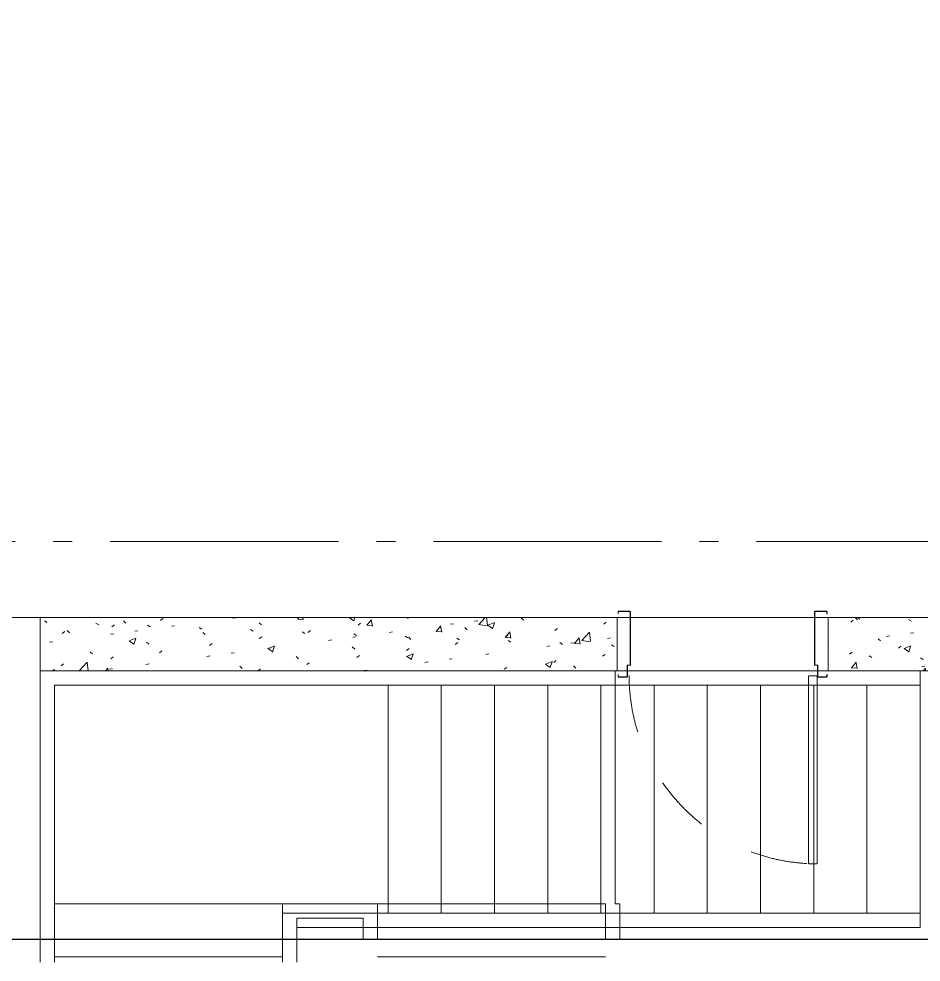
# Model space of a CAD drawing. Header units: millimetres. Extents: x -187347 to 135007, y -6415 to 292048.
# Drawn here: x -32372 to -27625, y -6157 to -1196 of the extents above; entities that cross this region are included whole.
import ezdxf

# ---------------------------------------------------------------- set-up
doc = ezdxf.new("R2010")
doc.units = ezdxf.units.MM
doc.header["$LTSCALE"] = 100
for name, pattern in [('CRT_Dash Line_1mm', [800, 400, -400]), ('Dash', [6, 3, -3]), ('Z_LINE-CNTR', [17, 12, -2, 1, -2])]:
    doc.linetypes.add(name, pattern=pattern)
for name, color, linetype, lineweight in [('A-DOOR', 7, 'Continuous', 5), ('A-FLOR', 7, 'Continuous', 5), ('A-PART', 7, 'Continuous', 5), ('S-GRID', 7, 'Continuous', 5), ('S-STRS-MBND', 7, 'CRT_Dash Line_1mm', 5)]:
    doc.layers.add(name, color=color, linetype=linetype, lineweight=lineweight)
doc.layers.add('Tracklength', color=4, linetype='Continuous')
pattern_1 = [(50, (-212939.88, 104055), (364.36793, -31.8783), [38.1, -419.1]), (355, (-212939.88, 104055), (-70.48585, 382.1133), [30.48, -335.28]), (100.451, (-212909.5, 104052.34), (293.885, 350.2334), [32.38, -356.18]), (46.184, (-212939.9, 104156.6), (542.1585, -84.0858), [57.15, -628.65]), (96.636, (-212894.7, 104149.6), (474.8049, 494.8554), [48.57, -534.27]), (351.184, (-212939.9, 104156.6), (474.8102, 494.8501), [45.72, -502.92]), (21, (-212889.08, 104131.2), (303.22847, -204.53046), [38.1, -419.1]), (326, (-212889.08, 104131.2), (123.6039, 368.37604), [30.48, -335.28]), (71.451, (-212863.8, 104114.16), (426.8341, 163.84274), [32.38, -356.18]), (37.5, (-212939.88, 104055), (6.176646, 169.11015), [16.764, -314.452, 16.764, -323.596, -336.55]), (37.5, (-212939.88, 104055), (6.176646, 169.11015), [-671.576, 16.764, -319.786]), (7.5, (-212939.88, 104055), (133.63888, 200.3615), [16.764, -177.292, 16.764, -306.832, -128.27]), (7.5, (-212939.88, 104055), (133.63888, 200.3615), [-517.652, 16.764, -111.506]), (327.5, (-213053.16, 104055), (271.18182, -11.45836), [16.764, -110.236, 16.764, -379.476, -525.78]), (327.5, (-213053.16, 104055), (271.18182, -11.45836), [-523.24, 16.764, -509.016]), (317.5, (-213103.96, 104055), (296.2585, 50.85285), [16.764, -148.336, 16.764, -246.38, -373.38]), (317.5, (-213103.96, 104055), (296.2585, 50.85285), [-428.244, 16.764, -356.616])]

# ---------------------------------------------------------------- blocks, each defined once
blk = doc.blocks.new('OCC_AR_DOR_Interior Stainless Steel Single and Vision Panel - W 1100 x H 2200mm_SS-DR-11-8853634-BLOCK WORK - GROUND FLOOR PLAN - FOR SITE')
at = {"layer": 'A-DOOR'}
for p, q in [((-497.6, 1152.2), (-497.6, 169.4)), ((-455.7, 1155), (-494.8, 1155)), ((-452.9, 169.4), (-452.9, 1152.2)), ((-550, 169.9), (-550, 160)), ((-550, 160), (-548.5, 160)), ((-548.5, 160), (-548.5, 169.9)), ((-503.1, 173), (-546.9, 173)), ((-546.9, 171.5), (-503.1, 171.5)), ((-501.5, 169.9), (-501.5, 112.6)), ((-500, 112.6), (-500, 169.9)), ((-494.8, 166.6), (-455.7, 166.6)), ((500, 169.9), (500, 112.6)), ((501.5, 112.6), (501.5, 169.9)), ((546.9, 173), (503.1, 173)), ((503.1, 171.5), (546.9, 171.5)), ((548.5, 169.9), (548.5, 160)), ((548.5, 160), (550, 160)), ((550, 160), (550, 169.9)), ((-487.1, 111), (-498.4, 111)), ((-498.4, 109.5), (-487.1, 109.5)), ((-485.5, 107.9), (-485.5, -169.9)), ((-484, -169.9), (-484, 107.9)), ((484, 107.9), (484, -169.9)), ((485.5, -169.9), (485.5, 107.9)), ((498.4, 111), (487.1, 111)), ((487.1, 109.5), (498.4, 109.5)), ((-548.5, -160), (-550, -160)), ((-550, -160), (-550, -169.9)), ((-548.5, -169.9), (-548.5, -160)), ((-487.1, -171.5), (-546.9, -171.5)), ((-546.9, -173), (-487.1, -173)), ((546.9, -171.5), (487.1, -171.5)), ((487.1, -173), (546.9, -173)), ((550, -160), (548.5, -160)), ((548.5, -160), (548.5, -169.9)), ((550, -169.9), (550, -160))]:
    blk.add_line(p, q, dxfattribs=at)
for centre, radius, start, end in [((-494.8, 1152.2), 2.8, 90, 180), ((-455.7, 1152.2), 2.8, 0, 90), ((-546.9, 169.9), 3.1, 90, 180), ((-546.9, 169.9), 1.6, 90, 180), ((-503.1, 169.9), 3.1, 360, 90), ((-503.1, 169.9), 1.6, 0, 90), ((-494.8, 169.4), 2.8, 180, 270), ((-455.7, 169.4), 2.8, 270, 0), ((503.1, 169.9), 3.1, 90, 180), ((503.1, 169.9), 1.6, 90, 180), ((546.9, 169.9), 3.1, 0, 90), ((546.9, 169.9), 1.6, 0, 90), ((-498.4, 112.6), 3.1, 180, 270), ((-498.4, 112.6), 1.6, 180, 270), ((-487.1, 107.9), 3.1, 0, 90), ((-487.1, 107.9), 1.6, 0, 90), ((487.1, 107.9), 3.1, 90, 180), ((487.1, 107.9), 1.6, 90, 180), ((498.4, 112.6), 1.6, 270, 0), ((498.4, 112.6), 3.1, 270, 0), ((-546.9, -169.9), 3.1, 180, 270), ((-546.9, -169.9), 1.6, 180, 270), ((-487.1, -169.9), 1.6, 270, 360), ((-487.1, -169.9), 3.1, 270, 360), ((487.1, -169.9), 3.1, 180, 270), ((487.1, -169.9), 1.6, 180, 270), ((546.9, -169.9), 3.1, 270, 360), ((546.9, -169.9), 1.6, 270, 0)]:
    blk.add_arc(centre, radius, start, end, dxfattribs=at)
at = {"layer": 'A-DOOR', "linetype": 'Dash'}
blk.add_arc((-498.6, 165), 990, 0, 87.392, dxfattribs=at)

msp = doc.modelspace()

# ---------------------------------------------------------------- hatches: boundary and pattern name
at = {"layer": 'A-PART'}
h = msp.add_hatch(dxfattribs=at)
h.set_pattern_fill('FP_34', color=256, style=0, pattern_type=2)
h.set_pattern_definition(pattern_1)
h.paths.add_polyline_path([(-32259.9, -4625), (-29224.9, -4625), (-29224.9, -4345), (-32259.9, -4345)])
h.paths.add_polyline_path([(-27339.9, -4625), (-27339.9, -4345), (-28114.9, -4345), (-28114.9, -4625), (-27350.8, -4625)])
h = msp.add_hatch(dxfattribs=at)
h.set_pattern_fill('FP_34', color=256, style=0, pattern_type=2)
h.set_pattern_definition(pattern_1)
h.paths.add_polyline_path([(-32259.9, -4625), (-29224.9, -4625), (-29224.9, -4345), (-32259.9, -4345)])
h.paths.add_polyline_path([(-27339.9, -4625), (-27339.9, -4345), (-28114.9, -4345), (-28114.9, -4625), (-27350.8, -4625)])

# ---------------------------------------------------------------- linework, layer by layer
at = {"layer": 'A-FLOR'}
for p, q in [((-29224.9, -4345), (-29155.4, -4345)), ((-29153.9, -4345), (-28185.9, -4345)), ((-28184.4, -4345), (-28114.9, -4345)), ((-29224.9, -4625), (-29171.4, -4625)), ((-29169.9, -4625), (-28169.9, -4625)), ((-28168.4, -4625), (-28114.9, -4625))]:
    msp.add_line(p, q, dxfattribs=at)
at = {"layer": 'A-PART'}
for p, q in [((-32259.9, -4345), (-32539.9, -4345)), ((-29224.9, -4345), (-32259.9, -4345)), ((-32259.9, -4345), (-32259.9, -4625)), ((-32259.9, -6038.2), (-32259.9, -4345)), ((-29224.9, -4625), (-29224.9, -4345)), ((-27339.9, -4345), (-28114.9, -4345)), ((-28114.9, -4345), (-28114.9, -4625)), ((-32259.9, -4625), (-29224.9, -4625)), ((-28114.9, -4625), (-27339.9, -4625))]:
    msp.add_line(p, q, dxfattribs=at)
at = {"layer": 'S-GRID', "color": 152, "linetype": 'Z_LINE-CNTR'}
msp.add_line((-89691.4, -3945), (-18064, -3945), dxfattribs=at)
at = {"layer": 'S-STRS-MBND'}
for p, q in [((-30737, -4625), (-32259.9, -4625)), ((-32259.9, -4625), (-32259.9, -6157.1)), ((-29234.9, -4625), (-32259.9, -4625)), ((-32259.9, -4625), (-32259.9, -5877.1)), ((-30737, -4625), (-27629.9, -4625)), ((-29234.9, -5850), (-29234.9, -4625)), ((-27629.9, -4700), (-27629.9, -4625)), ((-30737, -4700), (-32184.9, -4700)), ((-32184.9, -4700), (-32184.9, -6157.1)), ((-29309.9, -4700), (-32184.9, -4700)), ((-32184.9, -4700), (-32184.9, -5877.1)), ((-30737, -4700), (-27629.9, -4700)), ((-30429.9, -4700), (-30429.9, -5900)), ((-30429.9, -4700), (-30429.9, -5900)), ((-30149.9, -4700), (-30149.9, -5900)), ((-30149.9, -4700), (-30149.9, -5900)), ((-29869.9, -4700), (-29869.9, -5900)), ((-29869.9, -4700), (-29869.9, -5900)), ((-29589.9, -4700), (-29589.9, -5900)), ((-29589.9, -4700), (-29589.9, -5900)), ((-29309.9, -5850), (-29309.9, -4700)), ((-29309.9, -4700), (-29309.9, -5900)), ((-29309.9, -4700), (-29309.9, -5900)), ((-29029.9, -4700), (-29029.9, -5900)), ((-29029.9, -4700), (-29029.9, -5900)), ((-28749.9, -4700), (-28749.9, -5900)), ((-28749.9, -4700), (-28749.9, -5900)), ((-28469.9, -4700), (-28469.9, -5900)), ((-28469.9, -4700), (-28469.9, -5900)), ((-28189.9, -4700), (-28189.9, -5900)), ((-28189.9, -4700), (-28189.9, -5900)), ((-27909.9, -4700), (-27909.9, -5900)), ((-27909.9, -4700), (-27909.9, -5900)), ((-27629.9, -4700), (-27629.9, -5900)), ((-32184.9, -5850), (-30984.9, -5850)), ((-32184.9, -5877.1), (-32184.9, -5850)), ((-32184.9, -5850), (-30984.9, -5850)), ((-30984.9, -5850), (-30984.9, -5925)), ((-30984.9, -5850), (-30559.9, -5850)), ((-30984.9, -5925), (-30984.9, -5850)), ((-30484.9, -5850), (-30559.9, -5850)), ((-30484.9, -5850), (-30484.9, -6038.2)), ((-29284.9, -5850), (-30484.9, -5850)), ((-29284.9, -5850), (-30484.9, -5850)), ((-29309.9, -5850), (-29284.9, -5850)), ((-29284.9, -5850), (-29284.9, -6038.2)), ((-29209.9, -5850), (-29234.9, -5850)), ((-29209.9, -5850), (-29209.9, -6038.2)), ((-32259.9, -6038.2), (-32259.9, -5877.1)), ((-32184.9, -6038.2), (-32184.9, -5877.1)), ((-30984.9, -5900), (-30737, -5900)), ((-30984.9, -6157.1), (-30984.9, -5900)), ((-30737, -5900), (-27629.9, -5900)), ((-27629.9, -5975), (-27629.9, -5900)), ((-30984.9, -6038.2), (-30984.9, -5925)), ((-30909.9, -5925), (-30559.9, -5925)), ((-30909.9, -6038.2), (-30909.9, -5925)), ((-30559.9, -5925), (-30559.9, -6038.2)), ((-30909.9, -5975), (-30737, -5975)), ((-30909.9, -6157.1), (-30909.9, -5975)), ((-30737, -5975), (-27629.9, -5975)), ((-32184.9, -6130), (-30984.9, -6130)), ((-32184.9, -6157.1), (-32184.9, -6130)), ((-32184.9, -6130), (-30984.9, -6130)), ((-32184.9, -6130), (-30984.9, -6130)), ((-32184.9, -6130), (-30984.9, -6130)), ((-30984.9, -6157.1), (-30984.9, -6130)), ((-29284.9, -6130), (-30484.9, -6130)), ((-29284.9, -6130), (-30484.9, -6130))]:
    msp.add_line(p, q, dxfattribs=at)
at = {"layer": 'Tracklength'}
msp.add_lwpolyline([(-89691.4, 120387.9), (-18064, 120387.9), (-18064, -6038.2), (-89691.4, -6038.2)], close=True, dxfattribs=at)

# ---------------------------------------------------------------- block references
at = {"layer": 'A-DOOR', "color": 253, "lineweight": 5, "true_color": 0xaaaaaa, "rotation": 180}
msp.add_blockref('OCC_AR_DOR_Interior Stainless Steel Single and Vision Panel - W 1100 x H 2200mm_SS-DR-11-8853634-BLOCK WORK - GROUND FLOOR PLAN - FOR SITE', (-28669.9, -4485), dxfattribs=at)

doc.saveas('drawing.dxf')
